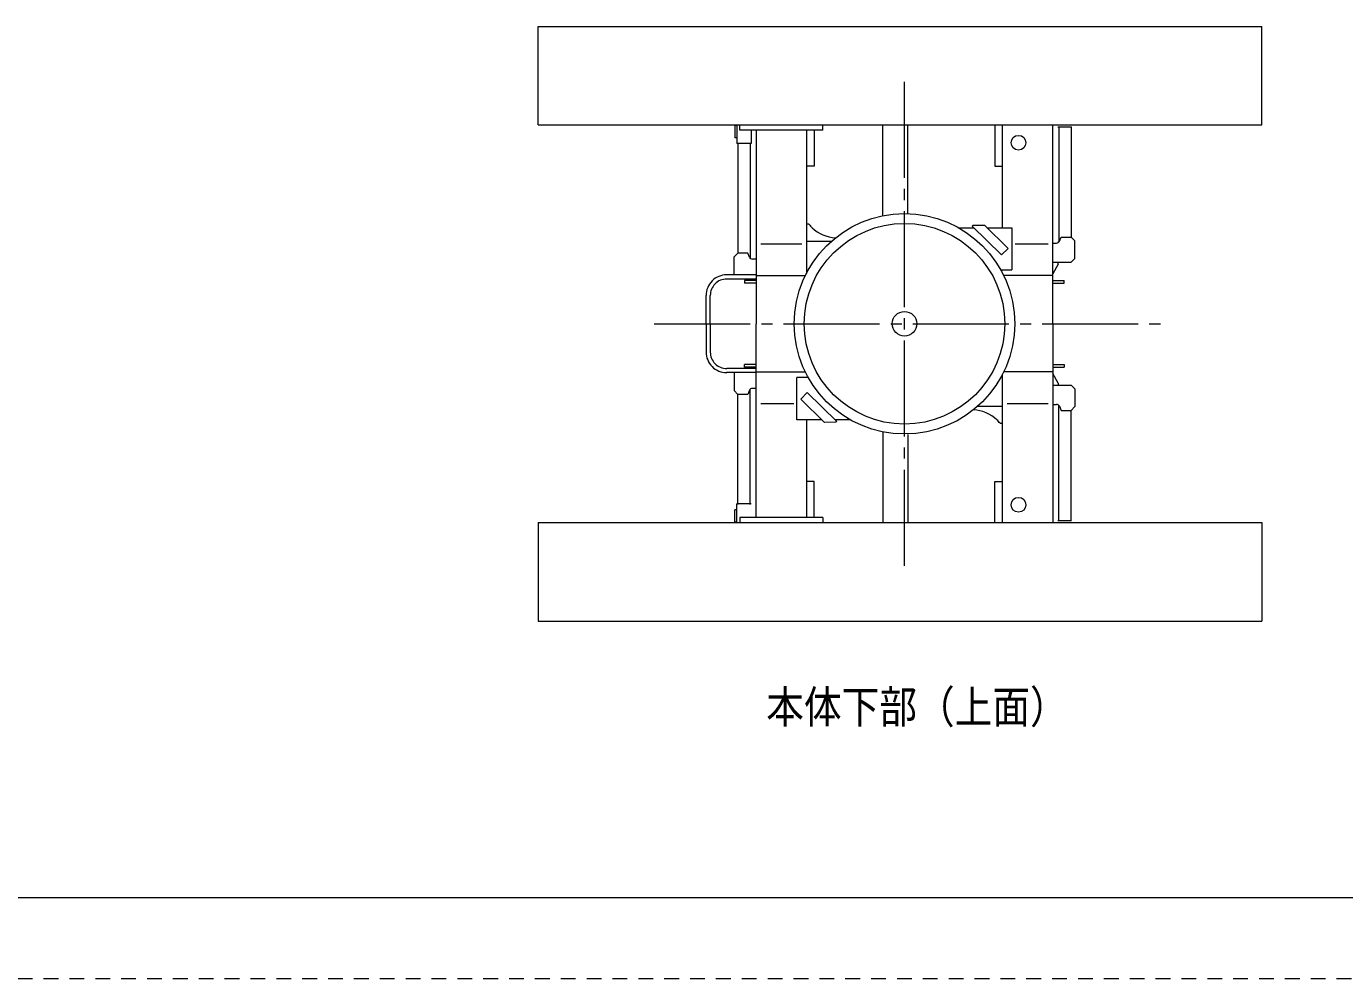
# Model space of a CAD drawing. Units: millimetres on the paper. Extents: x -420 to 420, y -297 to 297.
# Drawn here: x 63.7 to 242.1, y -297 to -168.1 of the extents above; entities that cross this region are included whole.
import ezdxf
from ezdxf.enums import TextEntityAlignment as Align

# ---------------------------------------------------------------- set-up
doc = ezdxf.new("R2010")
doc.units = ezdxf.units.MM
doc.linetypes.add('USER1', pattern=[3.5, 2, -1.5])
doc.linetypes.add('USER2', pattern=[17.5, 13, -1.5, 1.5, -1.5])
doc.layers.add('0-0_0', color=7, linetype='Continuous', lineweight=18)
doc.layers.add('0-1_1', color=7, linetype='Continuous', lineweight=18)
doc.styles.add('ＭＳ ゴシック', font='')
doc.styles.get('ＭＳ ゴシック').set_extended_font_data('MS Gothic')

msp = doc.modelspace()

# ---------------------------------------------------------------- linework, layer by layer
at = {"layer": '0-0_0'}
for p, q in [((132.922, -168.122), (230.878, -168.122)), ((132.922, -181.455), (132.922, -168.122)), ((230.878, -181.455), (230.878, -168.122)), ((132.922, -181.455), (230.878, -181.455)), ((159.545, -181.539), (159.545, -183.205)), ((159.811, -181.539), (159.545, -181.539)), ((159.811, -181.455), (159.811, -183.989)), ((160.245, -182.155), (160.245, -181.489)), ((171.445, -182.155), (171.445, -181.489)), ((179.561, -193.797), (179.561, -181.455)), ((182.961, -193.405), (182.961, -181.455)), ((194.745, -181.455), (194.745, -187.039)), ((195.778, -195.372), (195.778, -181.455)), ((202.578, -208.372), (202.578, -181.455)), ((203.278, -181.738), (205.111, -181.738)), ((203.411, -181.738), (203.411, -197.346)), ((205.078, -181.738), (205.078, -196.655)), ((159.811, -183.205), (159.545, -183.205)), ((171.445, -182.155), (160.245, -182.155)), ((161.745, -182.155), (161.745, -183.989)), ((162.445, -182.155), (162.445, -208.372)), ((169.245, -182.155), (169.245, -195.372)), ((170.278, -182.155), (170.278, -187.039)), ((194.745, -182.192), (194.745, -182.489)), ((161.745, -183.989), (159.811, -183.989)), ((159.945, -183.905), (159.945, -198.822)), ((161.611, -183.905), (161.611, -199.561)), ((170.278, -187.039), (169.245, -187.039)), ((194.745, -187.039), (195.778, -187.039)), ((169.578, -194.905), (169.245, -194.905)), ((169.245, -195.372), (169.245, -201.553)), ((189.826, -195.372), (190.011, -195.372)), ((190.011, -195.372), (191.893, -195.372)), ((191.672, -195.155), (191.788, -195.037)), ((195.66, -199.064), (191.672, -195.155)), ((191.789, -195.037), (193.322, -195.021)), ((193.679, -195.372), (197.061, -195.372)), ((197.061, -195.372), (197.061, -201.081)), ((168.634, -197.58), (163.073, -197.58)), ((172.584, -197.239), (169.245, -197.239)), ((201.937, -197.58), (197.482, -197.58)), ((202.578, -197.455), (203.1, -197.455)), ((203.378, -197.349), (203.378, -197.255)), ((203.485, -197.199), (203.711, -196.655)), ((203.711, -196.655), (205.078, -196.655)), ((205.078, -196.655), (205.578, -197.155)), ((205.578, -199.555), (205.578, -197.155)), ((159.945, -198.822), (159.445, -199.322)), ((159.445, -201.722), (159.445, -199.322)), ((161.311, -198.822), (159.945, -198.822)), ((161.538, -199.366), (161.311, -198.822)), ((162.445, -199.622), (161.922, -199.622)), ((205.578, -199.555), (205.078, -200.055)), ((195.525, -201.081), (197.061, -201.081)), ((202.578, -200.055), (205.078, -200.055)), ((203.311, -200.322), (202.578, -201.622)), ((203.311, -200.322), (203.311, -200.055)), ((203.703, -200.055), (204.786, -200.055)), ((162.445, -201.755), (158.441, -201.755)), ((162.445, -202.322), (158.445, -202.322)), ((162.445, -202.872), (160.878, -202.872)), ((162.445, -201.851), (169.096, -201.851)), ((202.578, -201.851), (195.927, -201.851)), ((202.578, -202.505), (204.145, -202.505)), ((155.661, -208.372), (155.661, -204.539)), ((156.228, -208.372), (156.228, -204.539)), ((155.661, -208.372), (155.661, -212.205)), ((156.228, -208.372), (156.228, -212.205)), ((162.445, -234.589), (162.445, -208.372)), ((202.578, -208.372), (202.578, -235.289)), ((160.878, -214.239), (160.878, -213.872)), ((162.445, -213.872), (160.878, -213.872)), ((202.578, -213.872), (204.145, -213.872)), ((204.145, -213.872), (204.145, -214.239)), ((162.445, -214.988), (158.441, -214.988)), ((162.445, -214.422), (158.445, -214.422)), ((159.445, -215.022), (159.445, -217.422)), ((162.445, -214.239), (160.878, -214.239)), ((162.444, -214.893), (169.096, -214.893)), ((169.498, -215.663), (167.961, -215.663)), ((167.961, -221.372), (167.961, -215.663)), ((195.778, -221.372), (195.778, -215.191)), ((202.578, -214.893), (195.927, -214.893)), ((202.578, -214.239), (204.145, -214.239)), ((203.311, -216.422), (202.578, -215.122)), ((159.945, -217.922), (159.445, -217.422)), ((161.538, -217.378), (161.311, -217.922)), ((161.611, -232.839), (161.611, -217.202)), ((162.445, -217.122), (161.922, -217.122)), ((202.578, -216.689), (205.078, -216.689)), ((203.311, -216.422), (203.311, -216.689)), ((203.703, -216.689), (204.786, -216.689)), ((205.578, -217.189), (205.078, -216.689)), ((205.578, -217.189), (205.578, -219.589)), ((161.311, -217.922), (159.945, -217.922)), ((159.945, -232.839), (159.945, -217.922)), ((163.085, -219.163), (167.541, -219.163)), ((169.362, -217.68), (168.487, -218.572)), ((168.487, -218.572), (171.701, -221.722)), ((169.362, -217.68), (173.35, -221.588)), ((196.389, -219.163), (201.949, -219.163)), ((202.578, -219.288), (203.1, -219.288)), ((203.411, -235.005), (203.411, -219.368)), ((175.011, -221.372), (174.855, -221.173)), ((192.439, -219.505), (195.778, -219.505)), ((203.485, -219.545), (203.711, -220.089)), ((203.711, -220.089), (205.078, -220.089)), ((205.078, -220.089), (205.578, -219.589)), ((205.078, -235.005), (205.078, -220.089)), ((171.343, -221.372), (167.961, -221.372)), ((169.245, -221.372), (169.245, -234.589)), ((173.234, -221.707), (171.701, -221.722)), ((175.011, -221.372), (173.129, -221.372)), ((173.35, -221.588), (173.234, -221.707)), ((175.196, -221.372), (175.011, -221.372)), ((175.196, -221.372), (175.011, -221.372)), ((175.196, -221.372), (175.011, -221.372)), ((179.561, -222.947), (179.561, -235.289)), ((195.445, -221.838), (195.778, -221.838)), ((195.778, -235.289), (195.778, -221.372)), ((182.961, -223.339), (182.961, -235.289)), ((194.745, -235.289), (194.745, -229.705)), ((194.745, -229.705), (195.778, -229.705)), ((159.811, -233.539), (159.545, -233.539)), ((161.745, -232.755), (159.811, -232.755)), ((159.811, -235.289), (159.811, -232.755)), ((132.922, -235.289), (132.922, -248.622)), ((132.922, -235.289), (230.878, -235.289)), ((160.245, -234.589), (160.245, -235.255)), ((171.445, -234.589), (160.245, -234.589)), ((171.445, -234.589), (171.445, -235.255)), ((194.745, -234.551), (194.745, -234.255)), ((203.278, -235.005), (205.111, -235.005)), ((230.878, -235.289), (230.878, -248.622)), ((132.922, -248.622), (230.878, -248.622))]:
    msp.add_line(p, q, dxfattribs=at)
at = {"layer": '0-0_0', "color": 3, "linetype": 'USER2'}
for p, q in [((182.511, -241.126), (182.511, -175.053)), ((148.646, -208.372), (218.136, -208.372))]:
    msp.add_line(p, q, dxfattribs=at)
at = {"layer": '0-0_0'}
for points in [[(195.66, -199.064), (196.535, -198.171), (193.322, -195.021)], [(162.445, -202.505), (160.878, -202.505), (160.878, -202.872)], [(202.578, -202.872), (204.145, -202.872), (204.145, -202.505)], [(170.278, -234.589), (170.278, -229.705), (169.245, -229.705)], [(159.811, -235.205), (159.545, -235.205), (159.545, -233.539)]]:
    msp.add_lwpolyline(points, dxfattribs=at)
for centre, radius in [((197.945, -183.872), 1), ((182.511, -208.372), 14.917), ((182.511, -208.372), 13.575), ((182.511, -208.372), 1.667), ((197.945, -232.872), 1)]:
    msp.add_circle(centre, radius, dxfattribs=at)
for centre, radius, start, end in [((162.589, -192.378), 0.167, 194.03752, 210.09615), ((173.447, -191.739), 5, 219.29452, 226.6055), ((173.447, -191.739), 5, 226.6055, 266.97014), ((203.1, -197.039), 0.417, 270, 337.38086), ((161.922, -199.205), 0.417, 202.61821, 270), ((158.445, -204.539), 2.783, 89.92147, 180.00002), ((158.445, -204.539), 2.217, 90, 180.00002), ((158.445, -212.205), 2.783, 179.99998, 270.07853), ((158.445, -212.205), 2.217, 179.99998, 270), ((161.922, -217.538), 0.417, 90, 157.38185), ((203.1, -219.705), 0.417, 22.61896, 90), ((191.575, -225.005), 5, 46.60549, 86.97031), ((191.575, -225.005), 5, 39.29462, 46.60549)]:
    msp.add_arc(centre, radius, start, end, dxfattribs=at)
at = {"layer": '0-1_1'}
msp.add_line((-411.5, -286), (411.5, -286), dxfattribs=at)
at = {"layer": '0-1_1', "linetype": 'USER1'}
msp.add_line((-420.5, -297), (420.5, -297), dxfattribs=at)

# ---------------------------------------------------------------- texts
at = {"layer": '0-0_0', "style": 'ＭＳ ゴシック', "width": 0.85}
msp.add_text('本体下部（上面）', height=4.399, dxfattribs=at).set_placement((163.797, -263.738), align=Align.BOTTOM_LEFT)

doc.saveas('drawing.dxf')
